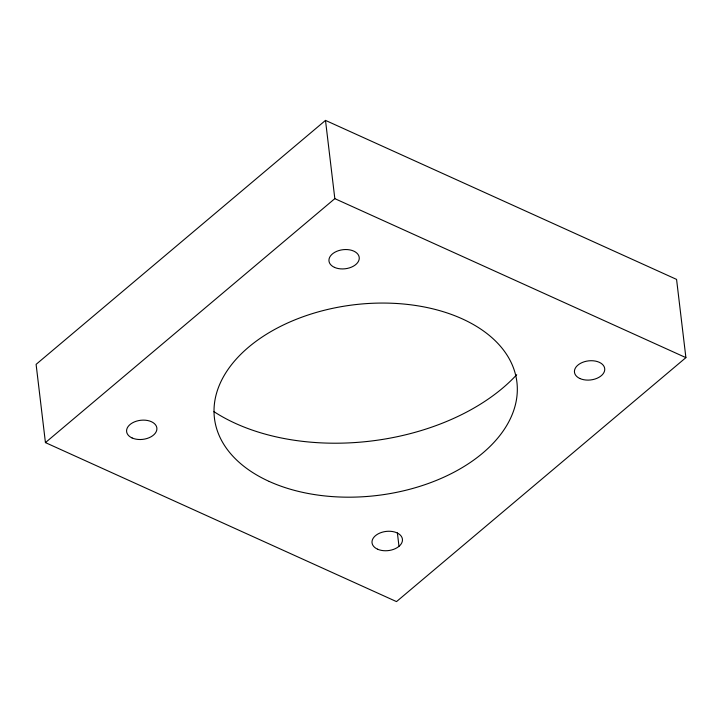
<?xml version="1.0" encoding="UTF-8"?>
<svg xmlns="http://www.w3.org/2000/svg" width="722" height="722" viewBox="0 0 722 722"><rect width="100%" height="100%" fill="white"/><g stroke="black" fill="none" stroke-linecap="round" stroke-linejoin="round"><path stroke-width="1.08" d="M325.496 120.394L36.1 364.366L45.432 442.604L396.504 601.606L685.9 357.634L676.568 279.396L325.496 120.394L334.827 198.64L45.432 442.604M334.827 198.64L685.9 357.634M397.389 532.917L398.986 546.337M516.726 374.709A190.382 120.069 -6.8 0 1 213.974 411.666M269.198 481.439A152.306 96.053 -6.8 0 0 515.246 405.358A152.306 96.053 -6.8 0 0 312.554 313.565A152.306 96.053 -6.8 0 0 269.198 481.439M334.457 267.366A15.234 9.603 -6.8 0 0 359.06 259.758A15.234 9.603 -6.8 0 0 338.789 250.579A15.234 9.603 -6.8 0 0 334.457 267.366M132.09 437.956A15.234 9.603 -6.8 0 0 156.701 430.348A15.234 9.603 -6.8 0 0 136.431 421.17A15.234 9.603 -6.8 0 0 132.09 437.956M579.947 378.545A15.234 9.603 -6.8 0 0 604.549 370.937A15.234 9.603 -6.8 0 0 584.279 361.758A15.234 9.603 -6.8 0 0 579.947 378.545M377.534 549.18A15.306 9.657 -6.8 0 0 402.262 541.536A15.306 9.657 -6.8 0 0 381.893 532.304A15.306 9.657 -6.8 0 0 377.534 549.18"/></g></svg>
